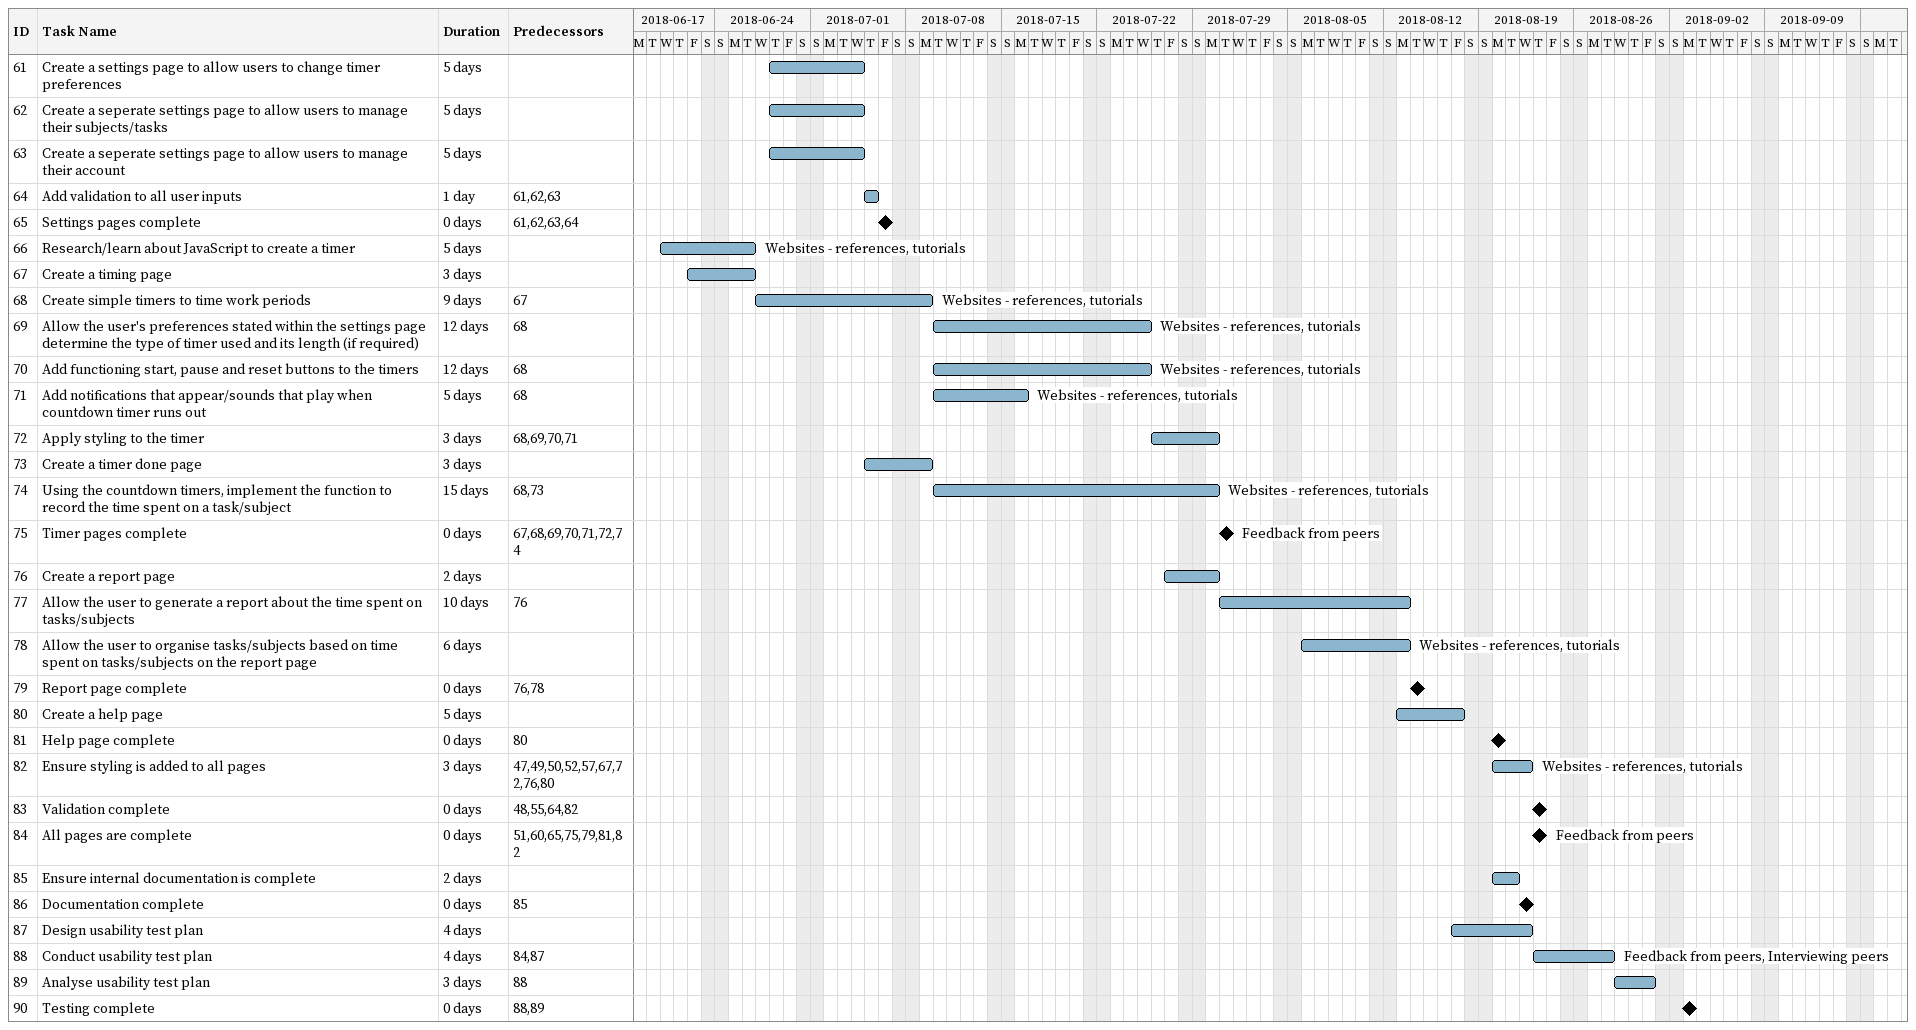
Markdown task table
| ID | Task | Duration | Start | Finish | Predecessors | Resources |
|---|---|---|---|---|---|---|
| 61 | Create a settings page to allow users to change timer preferences | 5d | 2018-06-28 | 2018-07-04 |  |  |
| 62 | Create a seperate settings page to allow users to manage their subjects/tasks | 5d | 2018-06-28 | 2018-07-04 |  |  |
| 63 | Create a seperate settings page to allow users to manage their account | 5d | 2018-06-28 | 2018-07-04 |  |  |
| 64 | Add validation to all user inputs | 1d | 2018-07-05 | 2018-07-05 | 61, 62, 63 |  |
| 65 | Settings pages complete | 0d | 2018-07-06 | 2018-07-06 | 61, 62, 63, 64 |  |
| 66 | Research/learn about JavaScript to create a timer | 5d | 2018-06-20 | 2018-06-26 |  | Websites - references, tutorials |
| 67 | Create a timing page | 3d | 2018-06-22 | 2018-06-26 |  |  |
| 68 | Create simple timers to time work periods | 9d | 2018-06-27 | 2018-07-09 | 67 | Websites - references, tutorials |
| 69 | Allow the user's preferences stated within the settings page determine the type of timer used and its length (if required) | 12d | 2018-07-10 | 2018-07-25 | 68 | Websites - references, tutorials |
| 70 | Add functioning start, pause and reset buttons to the timers | 12d | 2018-07-10 | 2018-07-25 | 68 | Websites - references, tutorials |
| 71 | Add notifications that appear/sounds that play when countdown timer runs out | 5d | 2018-07-10 | 2018-07-16 | 68 | Websites - references, tutorials |
| 72 | Apply styling to the timer | 3d | 2018-07-26 | 2018-07-30 | 68, 69, 70, 71 |  |
| 73 | Create a timer done page | 3d | 2018-07-05 | 2018-07-09 |  |  |
| 74 | Using the countdown timers, implement the function to record the time spent on a task/subject | 15d | 2018-07-10 | 2018-07-30 | 68, 73 | Websites - references, tutorials |
| 75 | Timer pages complete | 0d | 2018-07-31 | 2018-07-31 | 67, 68, 69, 70, 71, 72, 74 | Feedback from peers |
| 76 | Create a report page | 2d | 2018-07-27 | 2018-07-30 |  |  |
| 77 | Allow the user to generate a report about the time spent on tasks/subjects | 10d | 2018-07-31 | 2018-08-13 | 76 |  |
| 78 | Allow the user to organise tasks/subjects based on time spent on tasks/subjects on the report page | 6d | 2018-08-06 | 2018-08-13 |  | Websites - references, tutorials |
| 79 | Report page complete | 0d | 2018-08-14 | 2018-08-14 | 76, 78 |  |
| 80 | Create a help page | 5d | 2018-08-13 | 2018-08-17 |  |  |
| 81 | Help page complete | 0d | 2018-08-20 | 2018-08-20 | 80 |  |
| 82 | Ensure styling is added to all pages | 3d | 2018-08-20 | 2018-08-22 | 47, 49, 50, 52, 57, 67, 72, 76, 80 | Websites - references, tutorials |
| 83 | Validation complete | 0d | 2018-08-23 | 2018-08-23 | 48, 55, 64, 82 |  |
| 84 | All pages are complete | 0d | 2018-08-23 | 2018-08-23 | 51, 60, 65, 75, 79, 81, 82 | Feedback from peers |
| 85 | Ensure internal documentation is complete | 2d | 2018-08-20 | 2018-08-21 |  |  |
| 86 | Documentation complete | 0d | 2018-08-22 | 2018-08-22 | 85 |  |
| 87 | Design usability test plan | 4d | 2018-08-17 | 2018-08-22 |  |  |
| 88 | Conduct usability test plan | 4d | 2018-08-23 | 2018-08-28 | 84, 87 | Feedback from peers, Interviewing peers |
| 89 | Analyse usability test plan | 3d | 2018-08-29 | 2018-08-31 | 88 |  |
| 90 | Testing complete | 0d | 2018-09-03 | 2018-09-03 | 88, 89 |  |
